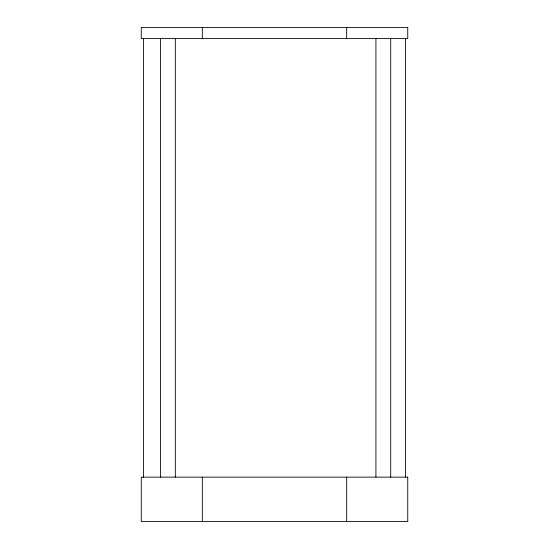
<?xml version="1.0" encoding="UTF-8"?>
<svg xmlns="http://www.w3.org/2000/svg" width="549" height="549" viewBox="0 0 549 549"><rect width="100%" height="100%" fill="white"/><g stroke="black" fill="none" stroke-linecap="round" stroke-linejoin="round"><path stroke-width="0.82" d="M405.519 38.554L405.519 477.136M390.716 38.554L390.716 477.136M375.914 38.554L375.914 477.136M346.673 27.45L346.673 38.554M346.673 477.136L346.673 521.55M202.327 27.45L202.327 38.554M202.327 477.136L202.327 521.55M175.309 38.554L175.309 477.136M160.507 38.554L160.507 477.136M143.481 38.554L143.481 477.136M407.742 27.45L141.258 27.45L141.258 38.554L407.742 38.554L407.742 27.45M407.742 477.136L141.258 477.136L141.258 521.55L407.742 521.55L407.742 477.136"/></g></svg>
